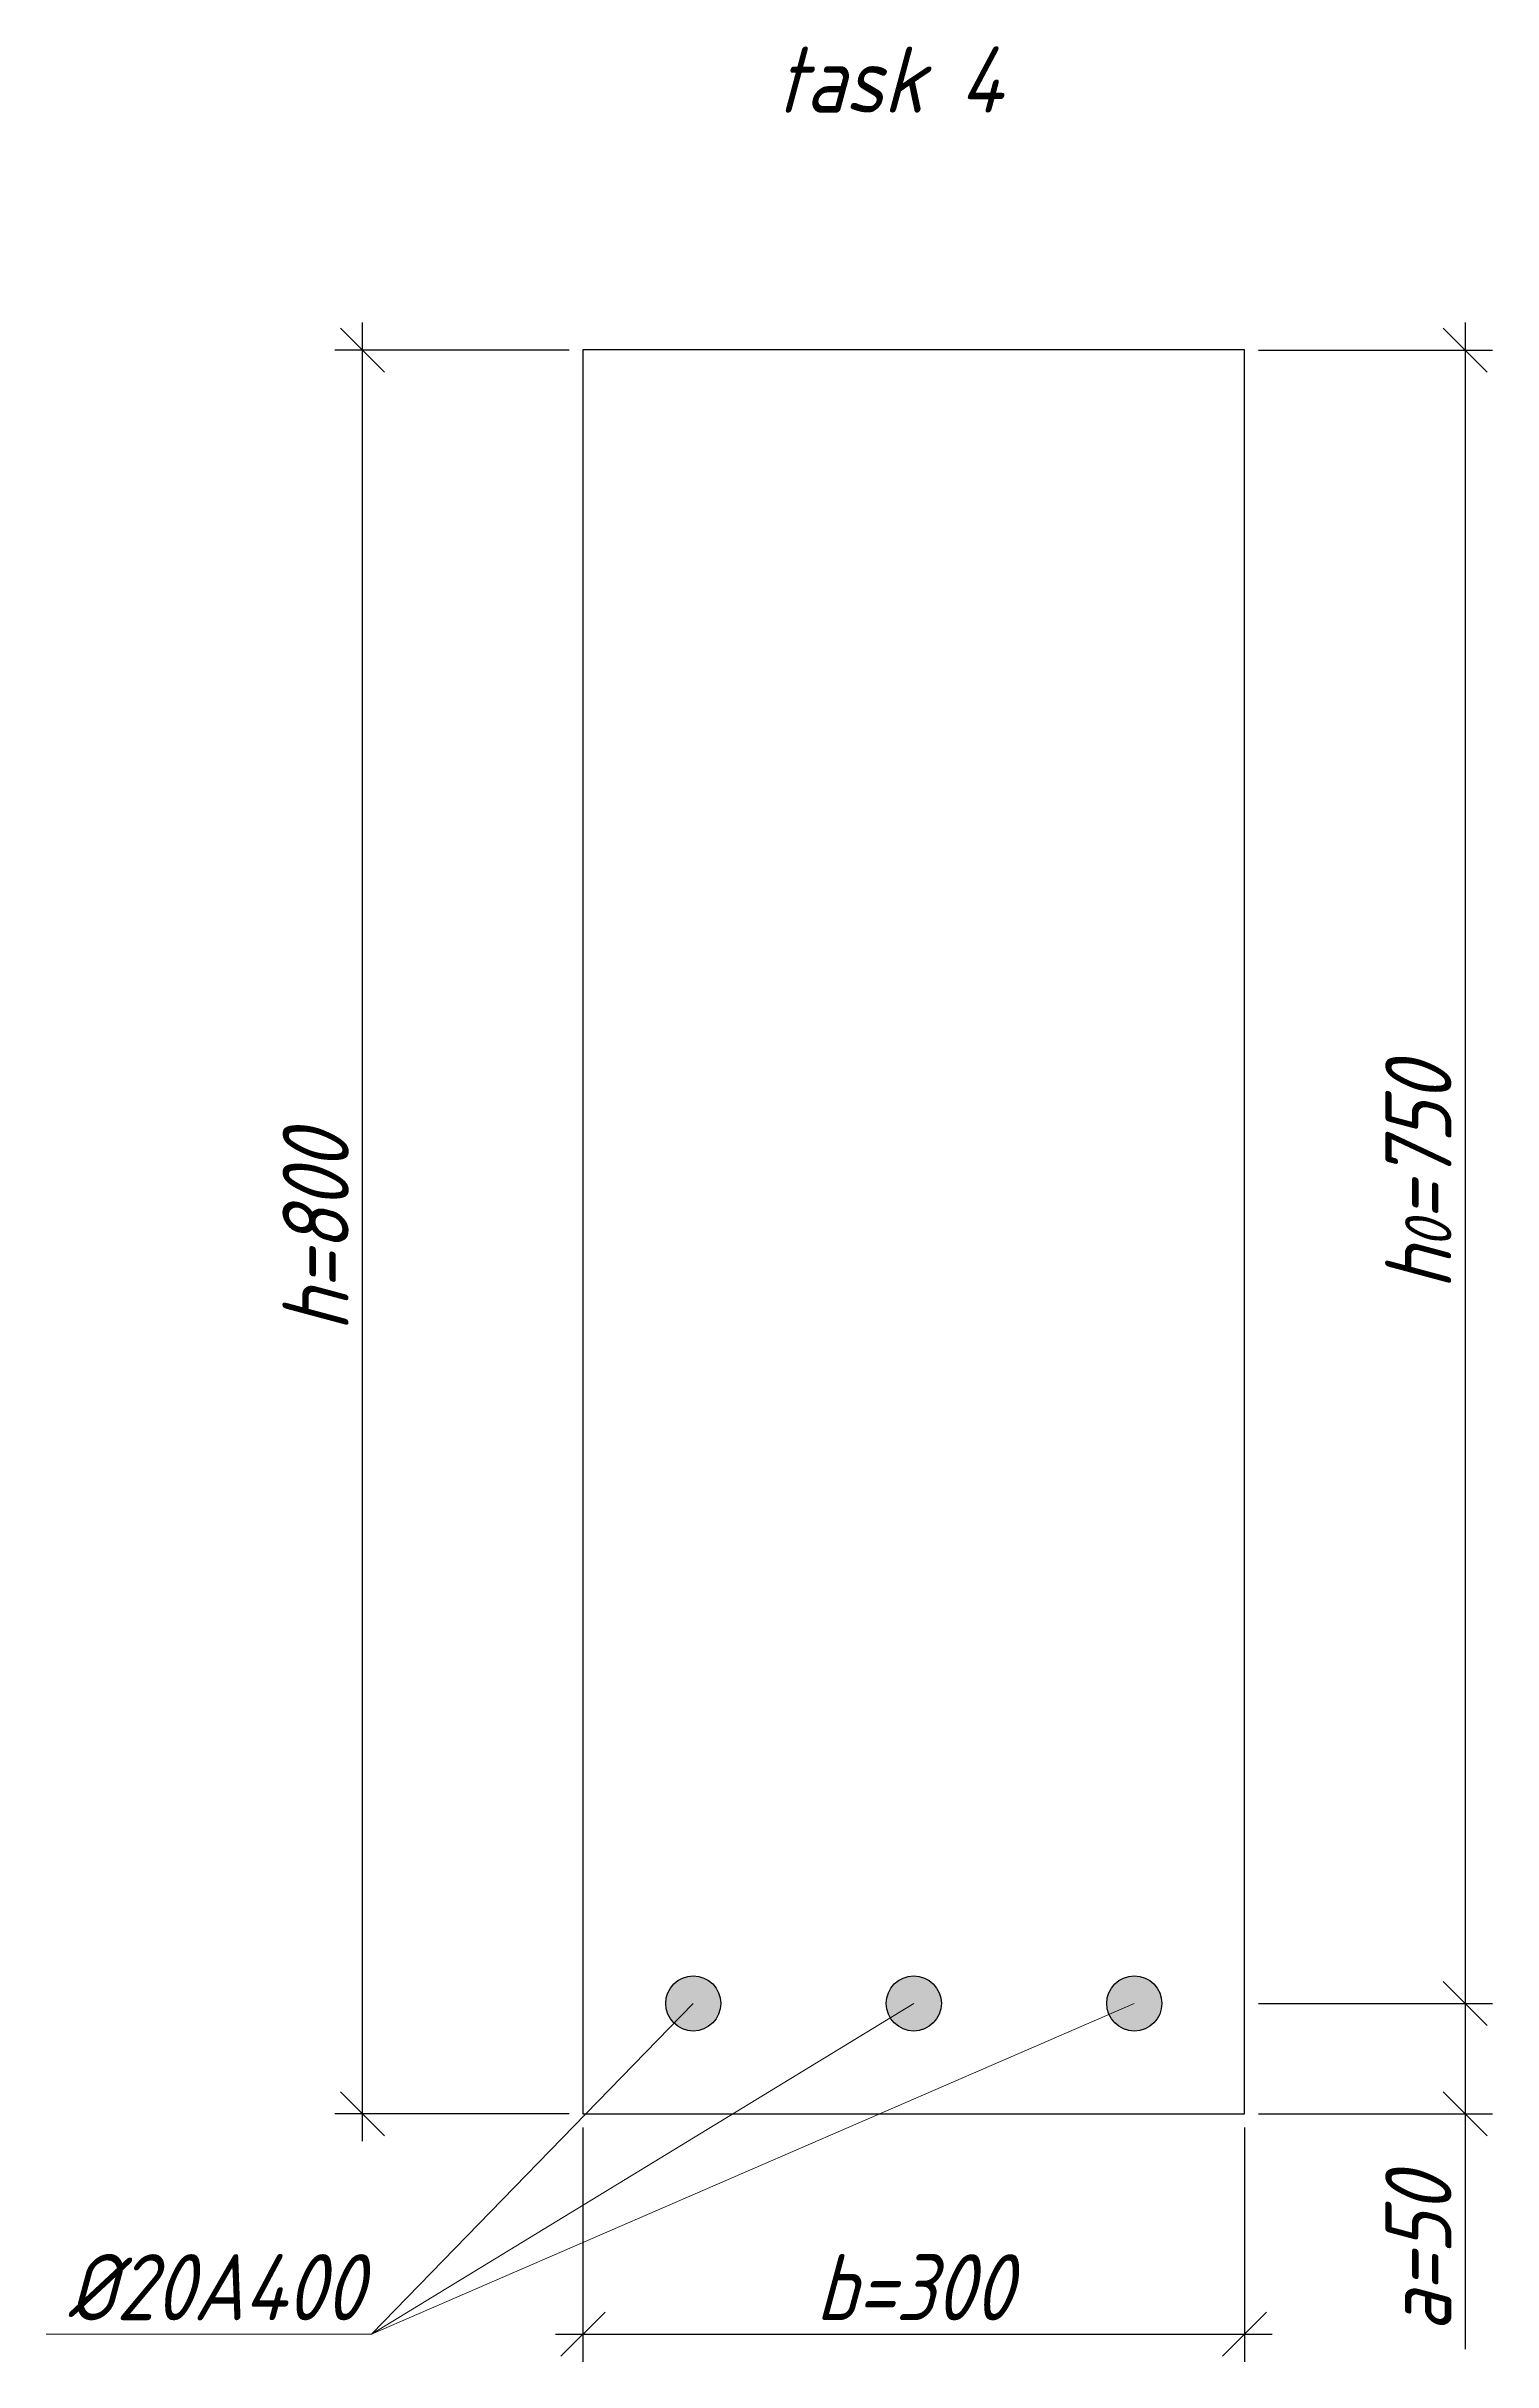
# Model space of a CAD drawing. Header units: millimetres. Extents: x -180 to 58926, y -10791 to 13515.
# Drawn here: x 1555 to 2211, y -9060 to -8010 of the extents above; entities that cross this region are included whole.
import ezdxf

# ---------------------------------------------------------------- set-up
doc = ezdxf.new("R2010")
doc.units = ezdxf.units.MM
for name, color, linetype, lineweight in [('basic', 95, 'Continuous', 30), ('size', 45, 'Continuous', 20), ('text', 13, 'Continuous', 20), ('thin', 153, 'Continuous', 18)]:
    doc.layers.add(name, color=color, linetype=linetype, lineweight=lineweight)
doc.styles.add('Structures', font='isocpeur.ttf', dxfattribs={"width": 0.85, "oblique": 15})
doc.dimstyles.new('Structures', dxfattribs={"dimtxt": 3, "dimasz": 2, "dimexe": 1.25, "dimexo": 0.625, "dimtad": 1, "dimtxsty": 'Structures', "dimblk": 'OBLIQUE', "dimcen": 2.5, "dimdle": 1.25, "dimadec": 0, "dimazin": 0, "dimtfac": 1, "dimtmove": 0, "dimatfit": 3, "dimfxl": 1, "dimarcsym": 0})

# ---------------------------------------------------------------- blocks, each defined once
blk = doc.blocks.new('_Oblique')
at = {"color": 0, "linetype": 'ByBlock', "lineweight": -2}
blk.add_line((-0.5, -0.5), (0.5, 0.5), dxfattribs=at)
blk = doc.blocks.new('*D271')
at = {"layer": 'Defpoints', "color": 0, "transparency": 16777216}
for p in [(1798.3, -8948), (2098.3, -8948), (2098.3, -9048)]:
    blk.add_point(p, dxfattribs=at)
at = {"layer": 'size', "color": 0, "lineweight": -2, "transparency": 16777216}
for p, q in [((1798.3, -8954.2), (1798.3, -9060.5)), ((2098.3, -8954.2), (2098.3, -9060.5)), ((1785.8, -9048), (2110.8, -9048))]:
    blk.add_line(p, q, dxfattribs=at)
at = {"layer": 'size', "color": 0, "lineweight": -2, "transparency": 16777216, "xscale": 20, "yscale": 20, "zscale": 20, "rotation": 180}
blk.add_blockref('_Oblique', (1798.3, -9048), dxfattribs=at)
at = {"layer": 'size', "color": 0, "lineweight": -2, "transparency": 16777216, "xscale": 20, "yscale": 20, "zscale": 20}
blk.add_blockref('_Oblique', (2098.3, -9048), dxfattribs=at)
at = {"layer": 'size', "color": 0, "transparency": 16777216, "insert": (1948.3, -9026.7), "char_height": 30, "attachment_point": 5, "style": 'Structures'}
blk.add_mtext('b=300', dxfattribs=at)
blk = doc.blocks.new('*D272')
at = {"layer": 'Defpoints', "color": 0, "transparency": 16777216}
for p in [(1698.3, -8148), (1798.3, -8148), (1798.3, -8948)]:
    blk.add_point(p, dxfattribs=at)
at = {"layer": 'size', "color": 0, "lineweight": -2, "transparency": 16777216}
for p, q in [((1698.3, -8960.5), (1698.3, -8135.5)), ((1792.1, -8148), (1685.8, -8148)), ((1792.1, -8948), (1685.8, -8948))]:
    blk.add_line(p, q, dxfattribs=at)
at = {"layer": 'size', "color": 0, "lineweight": -2, "transparency": 16777216, "xscale": 20, "yscale": 20, "zscale": 20}
for p, rotation in [((1698.3, -8148), 90), ((1698.3, -8948), 270)]:
    blk.add_blockref('_Oblique', p, dxfattribs=dict(at, rotation=rotation))
at = {"layer": 'size', "color": 0, "transparency": 16777216, "insert": (1677.1, -8548), "char_height": 30, "attachment_point": 5, "rotation": 90, "style": 'Structures'}
blk.add_mtext('h=800', dxfattribs=at)
blk = doc.blocks.new('*D273')
at = {"layer": 'Defpoints', "color": 0, "transparency": 16777216}
for p in [(2098.3, -8148), (2098.3, -8898), (2198.3, -8898)]:
    blk.add_point(p, dxfattribs=at)
at = {"layer": 'size', "color": 0, "lineweight": -2, "transparency": 16777216}
for p, q in [((2198.3, -8135.5), (2198.3, -8910.5)), ((2104.6, -8148), (2210.8, -8148)), ((2104.6, -8898), (2210.8, -8898))]:
    blk.add_line(p, q, dxfattribs=at)
at = {"layer": 'size', "color": 0, "lineweight": -2, "transparency": 16777216, "xscale": 20, "yscale": 20, "zscale": 20}
for p, rotation in [((2198.3, -8148), 90), ((2198.3, -8898), 270)]:
    blk.add_blockref('_Oblique', p, dxfattribs=dict(at, rotation=rotation))
at = {"layer": 'size', "color": 0, "transparency": 16777216, "insert": (2177.1, -8523), "char_height": 30, "attachment_point": 5, "rotation": 90, "style": 'Structures'}
blk.add_mtext('h{\\H0.7x;\\S^ 0;}=750', dxfattribs=at)
blk = doc.blocks.new('*D274')
at = {"layer": 'Defpoints', "color": 0, "transparency": 16777216}
for p in [(2098.3, -8898), (2098.3, -8948), (2198.3, -8948)]:
    blk.add_point(p, dxfattribs=at)
at = {"layer": 'size', "color": 0, "lineweight": -2, "transparency": 16777216}
for p, q in [((2198.3, -8885.5), (2198.3, -8948)), ((2104.6, -8898), (2210.8, -8898)), ((2104.6, -8948), (2210.8, -8948)), ((2198.3, -8948), (2198.3, -9054.8))]:
    blk.add_line(p, q, dxfattribs=at)
at = {"layer": 'size', "color": 0, "lineweight": -2, "transparency": 16777216, "xscale": 20, "yscale": 20, "zscale": 20}
for p, rotation in [((2198.3, -8898), 90), ((2198.3, -8948), 270)]:
    blk.add_blockref('_Oblique', p, dxfattribs=dict(at, rotation=rotation))
at = {"layer": 'size', "color": 0, "transparency": 16777216, "insert": (2177.1, -9011.4), "char_height": 30, "attachment_point": 5, "rotation": 90, "style": 'Structures'}
blk.add_mtext('a=50', dxfattribs=at)

msp = doc.modelspace()

# ---------------------------------------------------------------- hatches: boundary and pattern name
at = {"layer": 'basic'}
h = msp.add_hatch(color=256, dxfattribs=at)
h.dxf.hatch_style = 1
h.paths.add_polyline_path([(1860.805, -8897.958, 1), (1835.805, -8897.958, 1)])
h.paths.add_polyline_path([(1960.805, -8897.958, 1), (1935.805, -8897.958, 1)])
h.paths.add_polyline_path([(2060.805, -8897.958, 1), (2035.805, -8897.958, 1)])

# ---------------------------------------------------------------- linework, layer by layer
for p, q in [((2098.305, -8147.958), (1798.305, -8147.958)), ((1798.305, -8147.958), (1798.305, -8947.958)), ((2098.305, -8947.958), (2098.305, -8147.958)), ((1798.305, -8947.958), (2098.305, -8947.958))]:
    msp.add_line(p, q, dxfattribs=at)
for centre in [(1848.305, -8897.958), (1948.305, -8897.958), (2048.305, -8897.958)]:
    msp.add_circle(centre, 12.5, dxfattribs=at)
at = {"layer": 'thin'}
for p, q in [((1848.305, -8897.958), (1702.397, -9047.958)), ((1702.397, -9047.958), (1948.305, -8897.958)), ((1702.397, -9047.958), (2048.305, -8897.958)), ((1702.397, -9047.958), (1554.961, -9047.958))]:
    msp.add_line(p, q, dxfattribs=at)

# ---------------------------------------------------------------- texts
at = {"layer": 'text', "char_height": 30, "width": 137.52879, "attachment_point": 5, "style": 'Structures'}
for s, insert in [('task 4', (1937.158, -8025.307)), ('%%C20A400', (1631.465, -9026.695))]:
    msp.add_mtext(s, dxfattribs=dict(at, insert=insert))

# ---------------------------------------------------------------- dimensions: what is measured, and where the dimension line sits
at = {"layer": 'size'}
for base, p1, p2, text, picture, middle in [((1698.305, -8147.958), (1798.305, -8947.958), (1798.305, -8147.958), 'h=<>', '*D272', (1677.055, -8547.958)), ((2198.305, -8897.958), (2098.305, -8147.958), (2098.305, -8897.958), 'h{\\H0.7x;\\S^ 0;}=<>', '*D273', (2177.055, -8522.958)), ((2198.305, -8947.958), (2098.305, -8897.958), (2098.305, -8947.958), 'a=<>', '*D274', (2177.055, -9011.377))]:
    dim = msp.add_linear_dim(base=base, p1=p1, p2=p2, angle=90, text=text, dimstyle='Structures', dxfattribs=at)
    dim.commit()
    dim.dimension.update_dxf_attribs({"geometry": picture, "text_midpoint": middle})
dim = msp.add_linear_dim(base=(2098.305, -9047.958), p1=(1798.305, -8947.958), p2=(2098.305, -8947.958), text='b=<>', dimstyle='Structures', dxfattribs=at)
dim.commit()
dim.dimension.update_dxf_attribs({"geometry": '*D271', "text_midpoint": (1948.305, -9026.708)})

doc.saveas('drawing.dxf')
